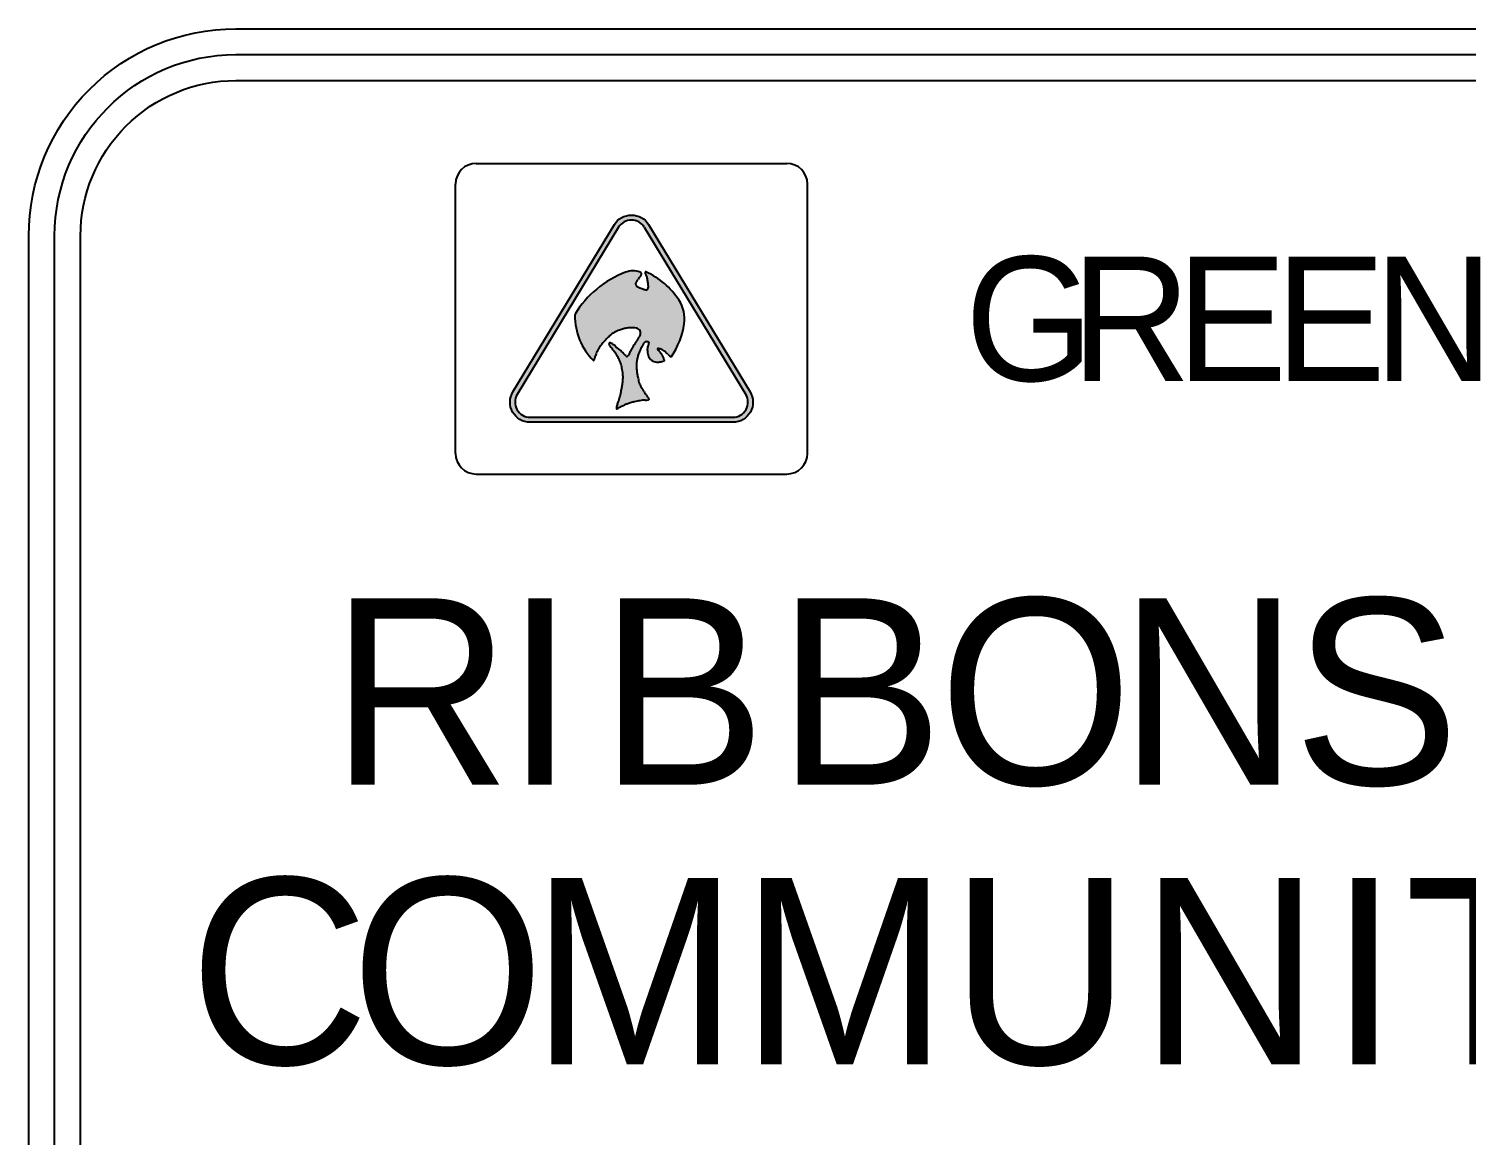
# Model space of a CAD drawing. Extents: x 85 to 285, y 126 to 270.
# Drawn here: x 85.2 to 177.7, y 198.4 to 269.6 of the extents above; entities that cross this region are included whole.
import ezdxf

# ---------------------------------------------------------------- set-up
doc = ezdxf.new("R2010")
doc.units = 0
doc.layers.add('L18', color=4, linetype='CONTINUOUS')
doc.layers.add('L35', color=3, linetype='CONTINUOUS')
doc.styles.add('DSERIES', font='Dseries.shx')

# ---------------------------------------------------------------- blocks, each defined once
blk = doc.blocks.new('BLK1')
at = {"layer": 'L35', "style": 'DSERIES'}
for s, p in [('G', (0, 0)), ('R', (6.837272727272733, 0)), ('E', (13.61772727272728, 0)), ('E', (19.97499999999999, 0)), ('N', (26.33227272727271, 0)), ('I', (33.53886363636363, 0)), ('N', (36.66545454545454, 0)), ('G', (43.44590909090908, 0))]:
    blk.add_text(s, height=8, dxfattribs=at).set_placement(p)
blk = doc.blocks.new('BLK4')
at = {"layer": 'L35', "style": 'DSERIES'}
for s, p in [('O', (39.14369318181818, 0)), ('S', (61.97573863636364, 0)), ('R', (0, 0)), ('I', (11.23602272727274, 0)), ('B', (17.31085227272729, 0)), ('B', (28.73863636363637, 0)), ('N', (50.7397159090909, 0))]:
    blk.add_text(s, height=12, dxfattribs=at).set_placement(p)
blk = doc.blocks.new('BLK8')
at = {"layer": 'L35', "style": 'DSERIES'}
for s, p in [('C', (0, 0)), ('O', (10.40505681818182, 0)), ('M', (22.00107954545456, 0)), ('M', (35.5159090909091, 0)), ('U', (49.03073863636365, 0)), ('N', (61.2255681818182, 0)), ('I', (73.42039772727276, 0)), ('T', (78.28073863636368, 0))]:
    blk.add_text(s, height=12, dxfattribs=at).set_placement(p)

msp = doc.modelspace()

# ---------------------------------------------------------------- hatches: boundary and pattern name
at = {"layer": 'L18'}
h = msp.add_hatch(color=256, dxfattribs=at)
edge = h.paths.add_edge_path()
edge.add_line((116.3421984535301, 246.2348824051674), (122.8748232692008, 256.9999120051675))
edge.add_arc((123.9760439918589, 256.3316498572294), 1.288123200000073, 31.250951016586214, 148.7490489834086, ccw=False)
edge.add_line((125.077264714517, 256.9999120051674), (131.6098894988464, 246.2348824051674))
edge.add_arc((130.5086687761883, 245.5666202572295), 1.288123199999982, -90.00000000000631, 31.250951016583485, ccw=False)
edge.add_line((130.5086687761882, 244.2784970572295), (117.4434191761882, 244.2784970572295))
edge.add_arc((117.4434191761881, 245.5666202572295), 1.288123199999916, 148.7490489834134, 270.00000000000375, ccw=False)
edge = h.paths.add_edge_path(flags=16)
edge.add_line((124.8019595336748, 256.8328464684758), (131.3345843180041, 246.0678168684758))
edge.add_arc((130.5086687761882, 245.5666202572295), 0.9660924000000013, -90, 31.250951016590022, ccw=False)
edge.add_line((130.5086687761882, 244.6005278572295), (117.4434191761882, 244.6005278572295))
edge.add_arc((117.4434191761882, 245.5666202572295), 0.9660924000000013, 148.74904898341, 270, ccw=False)
edge.add_line((116.6175036340169, 246.0678168678899), (123.1501284496876, 256.8328464678899))
edge.add_arc((123.9760439918589, 256.3316498572295), 0.9660924000000013, 31.250951016590022, 148.74904898341, ccw=False)
h = msp.add_hatch(color=256, dxfattribs=at)
edge = h.paths.add_edge_path()
edge.add_arc((120.4494141101127, 251.1611687344473), 0.128540288303085, 148.972921710802, 180.2650529672622)
edge.add_arc((124.4612268944071, 251.1797277012157), 4.140396000000004, 180.2650529672622, 224.8699886624853)
edge.add_arc((121.5415842805945, 248.2733051854011), 0.02073523328340313, 224.8699886624853, 335.6260034365776)
edge.add_arc((121.1594526144236, 248.446438724574), 0.4402585731313115, 335.6260034365776, 339.609902755464)
edge.add_arc((119.1302788520884, 249.200682488046), 2.605074919264628, 339.609902755464, 341.2473957331346)
edge.add_arc((115.9497756557785, 250.2804790672986), 5.963878461346672, 341.2473957331346, 343.1808640380041)
edge.add_arc((124.5058138810505, 247.6941404367684), 2.974518353747666, 160.4429876487981, 163.1808640380275, ccw=False)
edge.add_arc((122.8836739695555, 248.2703874731945), 1.253065903212083, 153.4500526194614, 160.4429876487981, ccw=False)
edge.add_arc((124.0497755759196, 247.6877208658649), 2.556635361147497, 148.5559338431096, 153.4500526194614, ccw=False)
edge.add_arc((123.1742877392777, 248.2230455749153), 1.530452387098582, 143.586776105321, 148.5559338431096, ccw=False)
edge.add_arc((128.9197160472266, 243.9851033236443), 8.669787157711928, 141.4995169619017, 143.586776105321, ccw=False)
edge.add_arc((125.0400642763337, 247.0711710893778), 3.712417682063355, 136.3777398096241, 141.4995169619017, ccw=False)
edge.add_arc((125.0188220514704, 247.0914155295947), 3.683073696702864, 131.2355862330371, 136.3777398096241, ccw=False)
edge.add_arc((123.6908847359665, 248.6064064814479), 1.668473215688087, 119.84531633655831, 131.2355862330371, ccw=False)
edge.add_arc((123.9601185763938, 248.1371586796086), 2.209472624525372, 109.95127599714871, 119.84531633655831, ccw=False)
edge.add_arc((124.2596603034216, 247.3119918673427), 3.087325410757709, 104.89744647867599, 109.95127599714871, ccw=False)
edge.add_arc((123.987503610512, 248.3350153949573), 2.028719533413075, 98.66190265531452, 104.89744647867599, ccw=False)
edge.add_arc((123.9361729379488, 248.6719611031862), 1.687886365661337, 92.76688212639363, 98.66190265531452, ccw=False)
edge.add_arc((124.0212263922829, 246.9120685651253), 3.449832969737845, 88.6443884292728, 92.76688212639363, ccw=False)
edge.add_arc((124.0817216089577, 249.4684599976999), 0.8927258488332107, 76.20928449790313, 88.6443884292728, ccw=False)
edge.add_arc((124.1654769605673, 249.8096893989408), 0.5413678217518949, 60.22034529741512, 76.20928449790313, ccw=False)
edge.add_arc((124.3090625958174, 250.0606106152401), 0.2522687186068051, 25.224822744245728, 60.22034529741512, ccw=False)
edge.add_arc((124.2869619424041, 250.0501991397429), 0.2766989806463902, -8.142643210955612, 25.224822744245728, ccw=False)
edge.add_arc((123.6563847011249, 250.1404224441978), 0.91369811870395, 342.2035336788932, 351.8573567890444, ccw=False)
edge.add_arc((124.1832200954597, 249.9713099447897), 0.3603857564889834, 326.8038761333792, 342.2035336788932, ccw=False)
edge.add_arc((119.872668131911, 252.7916396400544), 5.511610641935619, 324.72459031679915, 326.8038761333792, ccw=False)
edge.add_arc((128.4051173316791, 246.7558249792541), 4.939884369121637, 144.7245903167992, 146.9209214770059)
edge.add_arc((141.7814269168751, 238.0428768127477), 20.90362841214718, 146.9209214770059, 147.4537865853365)
edge.add_arc((156.0601032722745, 228.9301573663115), 37.84240800725666, 147.453786585343, 147.8498256623135)
edge.add_arc((124.9826202996645, 248.4629704399472), 1.136267724158836, 147.8498256623135, 159.9106878829107)
edge.add_arc((122.7630001475811, 249.2747666079482), 1.227146466776788, 328.30660390025514, 339.9106878829107, ccw=False)
edge.add_arc((123.4073172970529, 248.8769308100293), 0.4699028393956942, 309.1260130119258, 328.30660390025514, ccw=False)
edge.add_arc((123.6846197106346, 248.5360266158471), 0.03045739546750709, 227.3790661916997, 309.1260130119258, ccw=False)
edge.add_arc((124.0657699722708, 248.9502205811354), 0.5933358573281405, 221.8812245831354, 227.3790661916997, ccw=False)
edge.add_arc((122.669758810731, 247.6984769063914), 1.281686646644932, 41.88122458313543, 45.62114246761228)
edge.add_arc((86.44606378406137, 210.6807418065885), 53.07424203160684, 45.62114246761228, 45.93192471919235)
edge.add_arc((119.3453690206651, 244.6680643418988), 5.771997072509722, 45.93192471919235, 46.87433371101956)
edge.add_arc((122.2197461247031, 247.7369340125056), 1.567237294426282, 46.87433371101956, 50.23817325686614)
edge.add_arc((101.8365505823734, 223.2390927125103), 33.4360133750448, 50.23817325686614, 50.96634857359177)
edge.add_arc((121.268129505175, 247.2062983814491), 2.581302113873081, 50.96634857359177, 55.06462101274779)
edge.add_arc((122.2166326559575, 248.5641581893319), 0.92496836582951, 55.06462101274779, 61.91355239902728)
edge.add_arc((122.5882980965396, 249.2606221428686), 0.1355399407654942, 61.91355239902728, 102.830343261752)
edge.add_arc((122.5695746255356, 249.342832260863), 0.05122462859108481, 102.830343261752, 172.1298727892936)
edge.add_arc((122.6451608957659, 249.3323839641005), 0.1275296163216521, 172.1298727892936, 197.5828487466867)
edge.add_arc((122.7330680502174, 249.3602407962156), 0.2197449669920078, 197.5828487466867, 216.905541491088)
edge.add_arc((124.2436527203108, 250.4946483256945), 2.108857586308166, 216.905541491088, 220.8860889124357)
edge.add_arc((120.80742726158, 247.5195564635319), 2.436339548199366, 37.18281551021431, 40.886088912435696, ccw=False)
edge.add_arc((109.7443377765621, 239.127443118317), 16.3222862336958, 36.361489813725086, 37.18281551021431, ccw=False)
edge.add_arc((116.2924512670168, 243.9483386335166), 8.190938015082345, 35.20206450234957, 36.361489813725086, ccw=False)
edge.add_arc((121.5543214812243, 247.660463706462), 1.751438755950951, 29.030561716954026, 35.20206450234957, ccw=False)
edge.add_arc((119.8590544536238, 246.7195793973535), 3.690302747569843, 24.779993039944827, 29.030561716954026, ccw=False)
edge.add_arc((121.80557360598, 247.6181728307104), 1.546379481927736, 16.961181642046313, 24.779993039944827, ccw=False)
edge.add_arc((119.8633732195693, 247.0258211366532), 3.576902289094838, 11.822475660603686, 16.961181642046313, ccw=False)
edge.add_arc((120.0622074332823, 247.0674411764074), 3.373758812084226, 5.202853404059624, 11.822475660603686, ccw=False)
edge.add_arc((121.4298633522682, 247.1919762908809), 2.000444679238338, -3.3970412706389084, 5.202853404059624, ccw=False)
edge.add_arc((118.536867593331, 247.3637019888768), 4.898532700085938, 353.2217408040217, 356.60295872936115, ccw=False)
edge.add_arc((119.0500284566949, 247.3027087385112), 4.381759782569481, 349.6466315254603, 353.2217408040217, ccw=False)
edge.add_arc((116.0373217272586, 247.8531097148687), 7.444331099676443, 347.5758976712634, 349.6466315254603, ccw=False)
edge.add_arc((106.1085672939625, 250.0404669418555), 17.61117408238977, 346.2296364897941, 347.5758976712634, ccw=False)
edge.add_arc((121.1454112137978, 246.3553099021231), 2.129344168681957, 335.4814270191478, 346.2296364897941, ccw=False)
edge.add_arc((123.9735230324999, 245.0653577707913), 0.9790626515733728, 155.4814270191478, 171.3598544617323)
edge.add_arc((123.344145004818, 245.1609933700199), 0.3424600521688065, 171.3598544617323, 180.7446735406566)
edge.add_arc((123.0146315033135, 245.1567104401849), 0.01291871764201193, 180.7446735406322, 230.5647518879733)
edge.add_arc((123.0196438650707, 245.1628049411883), 0.02080964362484983, 230.5647518879733, 271.9900378073976)
edge.add_arc((123.0177264518055, 245.2179875648006), 0.0760255690664147, 271.9900378074099, 293.3169121633555)
edge.add_arc((122.8582592254891, 245.5879656741646), 0.4789071865145032, 293.3169121633555, 301.535347560112)
edge.add_arc((123.7324447275886, 244.1633980701044), 1.192497357759207, 116.32983963535241, 121.53534756011209, ccw=False)
edge.add_arc((128.6064674652355, 234.3144792375563), 12.18145999384182, 115.1128736985977, 116.32983963535241, ccw=False)
edge.add_arc((125.5858589272858, 240.7590181062013), 5.064146092585874, 113.22537589170011, 115.1128736985977, ccw=False)
edge.add_arc((124.6845907419938, 242.8592648833382), 2.778687524443899, 108.7215250202934, 113.22537589170011, ccw=False)
edge.add_arc((125.1372628594482, 241.5235552950456), 4.189018035415539, 105.0536875603949, 108.7215250202934, ccw=False)
edge.add_arc((124.5914521307298, 243.5529404175592), 2.087515399903649, 101.95839397788899, 105.0536875603949, ccw=False)
edge.add_arc((128.7115569670049, 224.0999214597707), 21.97206242602349, 101.00442669060311, 101.95839397788899, ccw=False)
edge.add_arc((124.8267738779094, 244.0771574119361), 1.620612946003452, 88.84570701552678, 101.00442669060311, ccw=False)
edge.add_arc((124.8709887630566, 246.271560047792), 0.5742350861664484, 268.8457070155268, 289.3424896580335)
edge.add_arc((124.9962706415346, 245.9146598515914), 0.1959847733800824, 289.3424896580335, 305.6801053334011)
edge.add_arc((125.1031297693442, 245.7658406227787), 0.01277441324550579, 305.6801053334011, 373.3152295121021)
edge.add_arc((125.0563885012626, 245.7547783360585), 0.06080690567882181, 13.31522951210214, 26.13557976783692)
edge.add_arc((124.8090315511238, 245.6334088891675), 0.3363354947954235, 26.13557976783692, 31.57743349815065)
edge.add_arc((124.0102015228581, 245.1423989775772), 1.274002891764502, 31.57743349815065, 40.82031311208445)
edge.add_arc((125.8422616182828, 246.7249246413296), 1.146912569312634, 211.0776052625283, 220.8203131120844, ccw=False)
edge.add_arc((137.1217547420507, 253.5231382794417), 14.3166761890038, 210.516283839641, 211.0776052625283, ccw=False)
edge.add_arc((105.757815917326, 235.0363576991425), 22.0901599111739, 30.51628383964099, 30.96817378418288)
edge.add_arc((117.9307278470197, 242.3413812459048), 7.893570395842016, 30.96817378418288, 32.36579927034573)
edge.add_arc((127.9973712365332, 248.7214416113871), 4.024587154670261, 210.408409841081, 212.3657992703457, ccw=False)
edge.add_arc((124.9267300119139, 246.9193012069695), 0.4641731945293543, 196.7901797362628, 210.408409841081, ccw=False)
edge.add_arc((128.541519892998, 248.0099946157204), 4.239927158478949, 192.2937253571512, 196.7901797362628, ccw=False)
edge.add_arc((130.4561043056163, 248.4272218920784), 6.19944548530786, 189.8549954095104, 192.2937253571512, ccw=False)
edge.add_arc((128.4563509359742, 248.07982744493), 4.169741949984394, 186.8812655964529, 189.8549954095104, ccw=False)
edge.add_arc((127.5172717743464, 247.9664979212668), 3.223849116341297, 182.5462900344895, 186.8812655964529, ccw=False)
edge.add_arc((126.417111615722, 247.9175733311597), 2.122601646359404, 177.203187026912, 182.5462900344895, ccw=False)
edge.add_arc((126.2001859511168, 247.9281706710192), 1.905417283256182, 171.5126142114053, 177.203187026912, ccw=False)
edge.add_arc((127.2330255574899, 247.7740442183232), 2.949693403788298, 166.9396336007568, 171.5126142114053, ccw=False)
edge.add_arc((128.25715566705, 247.5364683481192), 4.001018650993351, 163.4089265987265, 166.9396336007568, ccw=False)
edge.add_arc((125.1581226380344, 248.459804509355), 0.7673589005596863, 155.3414483890283, 163.4089265987265, ccw=False)
edge.add_arc((126.8693475171847, 247.6742283092059), 2.650287617549199, 153.2102315030255, 155.3414483890283, ccw=False)
edge.add_arc((139.541583811033, 241.275861227956), 16.8462262618779, 152.3649492737525, 153.2102315030255, ccw=False)
edge.add_arc((133.5783416254237, 244.3980154349571), 10.11509676850724, 151.0262812753402, 152.3649492737525, ccw=False)
edge.add_arc((126.2152348709675, 248.4750381184031), 1.698597790972004, 147.7591876109706, 151.0262812753402, ccw=False)
edge.add_arc((124.9626819010251, 249.2650594036503), 0.2177120514042236, 134.0392586984217, 147.7591876109706, ccw=False)
edge.add_arc((124.934241594716, 249.2944698479979), 0.1767996417993182, 118.80595170030469, 134.0392586984129, ccw=False)
edge.add_arc((124.8969593408111, 249.3622693325447), 0.0994256373725556, 101.45236001543788, 118.80595170030469, ccw=False)
edge.add_arc((124.9494884980616, 249.1029769154839), 0.3639854036006422, 92.40782317292968, 101.45236001543788, ccw=False)
edge.add_arc((124.9475314067544, 249.1495198072143), 0.317401382981789, 79.46123009826249, 92.40782317292968, ccw=False)
edge.add_arc((124.9632739023956, 249.2341391200536), 0.2313301666873628, 64.28409118117708, 79.46123009826249, ccw=False)
edge.add_arc((124.9911785742942, 249.2920795694837), 0.1670202421505079, 49.035446296304315, 64.28409118117708, ccw=False)
edge.add_arc((125.0898097741963, 249.4056836543114), 0.0165742329523041, -0.7823105495667164, 49.035446296304315, ccw=False)
edge.add_arc((125.0475102021749, 249.4062612441141), 0.05887774821018367, 347.95379433951217, 359.2176894504332, ccw=False)
edge.add_arc((123.2799264075466, 249.7834628879274), 1.866260815279301, 345.95623160156265, 347.9537943394883, ccw=False)
edge.add_arc((123.8773524671929, 249.6340230035103), 1.250427903038392, 338.24003941926753, 345.95623160156265, ccw=False)
edge.add_arc((125.8352138681316, 248.8525209409195), 0.8576439029301507, 158.2400394192676, 167.5603322478966)
edge.add_arc((125.3221177128481, 248.9657049092881), 0.332212389541021, 167.5603322478966, 184.8524430335357)
edge.add_arc((126.9812783616835, 249.1065579837872), 1.997341107460384, 184.8524430335357, 191.8824012946293)
edge.add_arc((126.1000395317778, 248.9211345144018), 1.096805856438808, 191.8824012946293, 201.5266927455541)
edge.add_arc((125.7187354626868, 248.7707296053107), 0.6869102236442662, 201.5266927455541, 213.7219933094404)
edge.add_arc((125.5217661695875, 248.6392581518185), 0.4500945875316922, 213.7219933094404, 234.4947702580277)
edge.add_arc((125.5925298552272, 248.7384460286397), 0.5719376592001764, 234.4947702580277, 252.9007938070735)
edge.add_arc((125.7418508697918, 249.2238455008799), 1.079785483889454, 252.9007938070735, 262.2463965203846)
edge.add_arc((125.6557378043364, 248.5913963488383), 0.4415007590524594, 262.2463965203846, 276.8853724373726)
edge.add_arc((125.490275291455, 249.9616378899783), 1.821696297458156, 276.8853724373726, 281.6275759203457)
edge.add_arc((125.4609606082136, 250.1040997568819), 1.967142968699506, 281.6275759203457, 286.1910022012999)
edge.add_arc((125.6905015485052, 249.3135512881425), 1.143944374983392, 286.1910022012999, 289.8089267219447)
edge.add_arc((126.0673896497529, 248.2672158392575), 0.03180116817260045, 289.8089267219447, 311.6361061963771)
edge.add_arc((126.0739958179188, 248.2597845705655), 0.02185806944989706, 311.6361061963771, 363.9995916204338)
edge.add_arc((125.8503788963595, 248.2441493537817), 0.2460209290219443, 3.999591620432969, 19.11387523598974)
edge.add_arc((124.430752666969, 247.7521746512075), 1.748478162738232, 19.11387523598974, 22.21489723858385)
edge.add_arc((124.9219825653361, 247.9527908687523), 1.217861842039595, 22.21489723858385, 25.9307547050532)
edge.add_arc((122.7082467158826, 246.8763896713896), 3.679419468592291, 25.9307547050532, 27.59222535886642)
edge.add_arc((125.3792344933756, 248.2722868791734), 0.6656668705485114, 27.59222535886642, 31.49903971834248)
edge.add_arc((125.5858268092884, 248.3988820504785), 0.4233721690134525, 31.49903971834248, 36.77606482234611)
edge.add_arc((117.9626602349549, 242.7009900767633), 9.940653375543052, 36.77606482234611, 37.86473385835103)
edge.add_arc((125.1549106227663, 248.2928979091415), 0.8303351128925379, 37.86473385835103, 48.42614812070949)
edge.add_arc((125.8750055591909, 249.1047062741669), 0.2548236492199706, 209.2997921552612, 228.4261481207095, ccw=False)
edge.add_arc((125.7024531697587, 249.0078752123527), 0.05695859007398719, 189.7552038258445, 209.2997921552612, ccw=False)
edge.add_arc((125.6719873556447, 249.0026373792763), 0.02604579781967694, 160.6815888520779, 189.7552038258445, ccw=False)
edge.add_arc((125.6574324002827, 249.0077397033375), 0.01062242476398482, 91.99003780740992, 160.6815888520819, ccw=False)
edge.add_arc((125.6719319406118, 248.5904469417549), 0.4281670158424853, 81.79348635378892, 91.99003780742208, ccw=False)
edge.add_arc((125.6089064901499, 248.1534325478937), 0.8697027310998536, 69.99424135014328, 81.79348635378892, ccw=False)
edge.add_arc((125.7340390206586, 248.4971238656158), 0.5039406881416206, 54.47355611354112, 69.99424135014328, ccw=False)
edge.add_arc((124.3529320430422, 246.5627723332357), 2.880739445807391, 51.71448950459393, 54.47355611354112, ccw=False)
edge.add_arc((125.083346342269, 247.488118272761), 1.701854313018484, 48.12459188352881, 51.71448950459393, ccw=False)
edge.add_arc((124.191958065858, 246.4937915639854), 3.037241396641572, 45.437222181864286, 48.12459188352881, ccw=False)
edge.add_arc((128.4214329445246, 250.7883140447242), 2.990310435308322, 225.4372221818643, 228.1456019346795)
edge.add_arc((127.1230651596045, 249.3389404589577), 1.044432048554353, 228.1456019346795, 232.5893771439374)
edge.add_arc((126.5388302759409, 248.5750865050256), 0.08276513000771345, 232.5893771439471, 248.4216109506431)
edge.add_arc((126.5191268202646, 248.5252663635683), 0.02919020433901671, 248.4216109506431, 282.8755648620681)
edge.add_arc((126.5151892849468, 248.5424923009373), 0.04686043644327285, 282.8755648620681, 325.9244947272068)
edge.add_arc((122.3624051892706, 251.3515500596439), 5.060484000000006, 325.9244947271999, 351.6295189327834)
edge.add_arc((125.1842940506385, 250.9363351999538), 2.208211200000002, 351.6295189327834, 393.6044502534959)
edge.add_arc((122.8086980570386, 249.3577270152506), 5.060484000000006, 33.60445025349596, 65.50783441362466)
edge.add_arc((124.892375189088, 253.9315964461392), 0.0343530863207742, 65.50783441362466, 141.5139125841779)
edge.add_arc((124.9124067325508, 253.915670577121), 0.05994402294857214, 141.5139125841779, 166.0446419064849)
edge.add_arc((124.8818768191002, 253.9232572783158), 0.0284855797207027, 166.0446419064849, 201.9430973684989)
edge.add_arc((125.1546325886701, 254.0331427861829), 0.3225443062922466, 201.9430973684989, 207.0641758569975)
edge.add_arc((124.193822794204, 253.5422293905481), 0.7564141837136477, 23.720737346642693, 27.064175856970223, ccw=False)
edge.add_arc((119.1455450736542, 251.3240108283394), 6.270541633594264, 22.301056240582625, 23.720737346642693, ccw=False)
edge.add_arc((123.4397514205118, 253.0852856823149), 1.629173595974396, 19.515632280674424, 22.301056240582625, ccw=False)
edge.add_arc((124.6668818075053, 253.5202121679047), 0.3272480856051404, 10.153982909867977, 19.515632280674424, ccw=False)
edge.add_arc((115.5738885394813, 251.891662822052), 9.564926340675841, 8.424232652474984, 10.153982909867977, ccw=False)
edge.add_arc((122.080952836702, 252.8553547605048), 2.986888037321014, 3.852658756725873, 8.424232652474984, ccw=False)
edge.add_arc((124.3805600808919, 253.0102174562523), 0.6820722242755088, -5.722595958992883, 3.852658756725873, ccw=False)
edge.add_arc((124.8743434382154, 252.9607346418484), 0.1858156848818076, 331.1358333015261, 354.27740404100706, ccw=False)
edge.add_arc((124.9416902792986, 252.9236121238858), 0.1089152405152788, 300.75974609330615, 331.1358333015261, ccw=False)
edge.add_arc((124.908542842228, 252.9793063941466), 0.1737273097943471, 285.7716350430709, 300.75974609330615, ccw=False)
edge.add_arc((124.929903695081, 252.9036758490667), 0.09513809053562532, 265.46962168178123, 285.7716350430709, ccw=False)
edge.add_arc((124.969384215246, 253.4019457185386), 0.5949696364548868, 258.7495178922281, 265.46962168178123, ccw=False)
edge.add_arc((124.9261325245222, 253.1845143473545), 0.3732781618208189, 250.26249747719038, 258.7495178922281, ccw=False)
edge.add_arc((138.3137411601318, 290.4976814944429), 40.01543384900309, 250.1236671476371, 250.26249747719038, ccw=False)
edge.add_arc((151.854092856734, 327.9508207206247), 79.84103820051845, 250.0253826598312, 250.1236671476371, ccw=False)
edge.add_arc((135.426483932825, 282.7540467044952), 31.75138529657278, 249.89580746584198, 250.0253826598312, ccw=False)
edge.add_arc((139.4036906264535, 293.6198110907752), 43.32216784495707, 249.784877701141, 249.89580746583061, ccw=False)
edge.add_arc((124.553772391441, 253.2917640025538), 0.3469255124656838, 232.6124384345122, 249.784877701141, ccw=False)
edge.add_arc((124.5191476437624, 253.2464563309726), 0.2899021991989341, 213.8128855849608, 232.6124384345122, ccw=False)
edge.add_arc((124.4844912886862, 253.2232446346936), 0.2481907404456924, 203.7914472937741, 213.8128855849608, ccw=False)
edge.add_arc((124.4663385843408, 253.2152415747244), 0.2283521506793099, 193.3425960943404, 203.7914472937741, ccw=False)
edge.add_arc((124.5041945779508, 253.2242200740568), 0.267258316032127, 181.9900378074103, 193.3425960943404, ccw=False)
edge.add_arc((124.2788202506373, 253.216389063196), 0.04174797892290601, 153.0051345391922, 181.9900378074103, ccw=False)
edge.add_arc((124.4861346981627, 253.1107804767242), 0.2744118001099345, 139.9383461882134, 153.0051345391922, ccw=False)
edge.add_arc((123.577931204591, 253.8745205758192), 0.9122357990961713, 319.9383461882134, 327.0941333062071)
edge.add_arc((103.8081178831116, 266.6670580722919), 24.45994342350839, 327.0941333062071, 327.3314022388788)
edge.add_arc((159.1890773028552, 231.1559615993535), 41.32826706257804, 147.1488677742244, 147.3314022388788, ccw=False)
edge.add_arc((126.7018081746148, 252.1336352124744), 2.656760166293918, 143.1648017440515, 147.1488677742244, ccw=False)
edge.add_arc((124.0559811588359, 254.1155029199807), 0.6490226770703019, 323.164801744071, 331.230536445771)
edge.add_arc((124.5848206338311, 253.8251378858603), 0.04571260475841137, 331.230536445771, 366.4746438169629)
edge.add_arc((124.49686102732, 253.8151555843428), 0.1342368315055392, 6.474643816962956, 26.82562209470422)
edge.add_arc((124.5018069676694, 253.8176567353532), 0.1286944419200945, 26.82562209470422, 40.8434121477604)
edge.add_arc((124.4778440322668, 253.7969407794411), 0.1603705070555181, 40.84341214776838, 70.86229251926677)
edge.add_arc((124.0779577689315, 252.6445914070432), 1.380132000000002, 70.86229251926677, 110.5992160108763)
edge.add_arc((125.8583819849448, 247.9076527410597), 6.440616000000007, 110.5992160108763, 148.972921710802)

# ---------------------------------------------------------------- linework, layer by layer
for p, q in [((123.1501284496876, 256.8328464678899), (116.6175036340169, 246.0678168678899)), ((117.4434191761882, 244.6005278572295), (130.5086687761882, 244.6005278572295))]:
    msp.add_line(p, q, dxfattribs=at)
msp.add_lwpolyline([(116.3421984535301, 246.2348824051674), (122.8748232692008, 256.9999120051675, -0.5628853864698445), (125.077264714517, 256.9999120051674), (131.6098894988464, 246.2348824051674, -0.5846510871558551), (130.5086687761882, 244.2784970572295), (117.4434191761882, 244.2784970572295, -0.5846510871558551)], format="xyb", close=True, dxfattribs=at)
msp.add_lwpolyline([(124.8019595336748, 256.8328464684758), (131.3345843180041, 246.0678168684758)], dxfattribs=at)
for centre, radius, start, end in [((123.9760439918589, 256.3316498572295), 0.9660924000000013, 31.25095101658997, 148.74904898341), ((125.8583819849448, 247.9076527410597), 6.440616000000007, 110.5992160108763, 148.972921710802), ((124.0779577689315, 252.6445914070432), 1.380132000000002, 70.86229251926677, 110.5992160108763), ((126.7018081746148, 252.1336352124744), 2.656760166293918, 143.1648017440515, 147.1488677742244), ((124.4778440322668, 253.7969407794411), 0.1603705070555181, 40.84341214776838, 70.86229251926677), ((124.0559811588359, 254.1155029199807), 0.6490226770703019, 323.164801744071, 331.230536445771), ((124.5018069676694, 253.8176567353532), 0.1286944419200945, 26.82562209470422, 40.8434121477604), ((124.49686102732, 253.8151555843428), 0.1342368315055392, 6.474643816962956, 26.82562209470422), ((124.5848206338311, 253.8251378858603), 0.04571260475841137, 331.230536445771, 6.474643816962956), ((124.8818768191002, 253.9232572783158), 0.0284855797207027, 166.0446419064849, 201.9430973684989), ((124.9124067325508, 253.915670577121), 0.05994402294857214, 141.5139125841779, 166.0446419064849), ((125.1546325886701, 254.0331427861829), 0.3225443062922466, 201.9430973684989, 207.0641758569975), ((124.892375189088, 253.9315964461392), 0.0343530863207742, 65.50783441362466, 141.5139125841779), ((124.193822794204, 253.5422293905481), 0.7564141837136477, 23.72073734664279, 27.06417585697017), ((119.1455450736542, 251.3240108283394), 6.270541633594264, 22.30105624058266, 23.72073734664279), ((122.8086980570386, 249.3577270152506), 5.060484000000006, 33.60445025349596, 65.50783441362466), ((123.4397514205118, 253.0852856823149), 1.629173595974396, 19.51563228067439, 22.30105624058266), ((124.2788202506373, 253.216389063196), 0.04174797892290601, 153.0051345391922, 181.9900378074103), ((124.5041945779508, 253.2242200740568), 0.267258316032127, 181.9900378074103, 193.3425960943404), ((124.4861346981627, 253.1107804767242), 0.2744118001099345, 139.9383461882134, 153.0051345391922), ((124.4663385843408, 253.2152415747244), 0.2283521506793099, 193.3425960943404, 203.7914472937741), ((124.4844912886862, 253.2232446346936), 0.2481907404456924, 203.7914472937741, 213.8128855849608), ((123.577931204591, 253.8745205758192), 0.9122357990961713, 319.9383461882134, 327.0941333062071), ((124.5191476437624, 253.2464563309726), 0.2899021991989341, 213.8128855849608, 232.6124384345122), ((124.553772391441, 253.2917640025538), 0.3469255124656838, 232.6124384345122, 249.784877701141), ((103.8081178831116, 266.6670580722919), 24.45994342350839, 327.0941333062071, 327.3314022388788), ((159.1890773028552, 231.1559615993535), 41.32826706257804, 147.1488677742244, 147.3314022388788), ((139.4036906264535, 293.6198110907752), 43.32216784495707, 249.784877701141, 249.8958074658306), ((135.426483932825, 282.7540467044952), 31.75138529657278, 249.895807465842, 250.0253826598312), ((151.854092856734, 327.9508207206247), 79.84103820051845, 250.0253826598312, 250.1236671476371), ((138.3137411601318, 290.4976814944429), 40.01543384900309, 250.1236671476371, 250.2624974771904), ((124.9261325245222, 253.1845143473545), 0.3732781618208189, 250.2624974771904, 258.7495178922281), ((124.969384215246, 253.4019457185386), 0.5949696364548868, 258.7495178922281, 265.4696216817812), ((124.929903695081, 252.9036758490667), 0.09513809053562532, 265.4696216817812, 285.7716350430709), ((124.908542842228, 252.9793063941466), 0.1737273097943471, 285.7716350430709, 300.7597460933061), ((124.6668818075053, 253.5202121679047), 0.3272480856051404, 10.15398290986797, 19.51563228067439), ((115.5738885394813, 251.891662822052), 9.564926340675841, 8.424232652474974, 10.15398290986797), ((124.9416902792986, 252.9236121238858), 0.1089152405152788, 300.7597460933061, 331.135833301526), ((122.080952836702, 252.8553547605048), 2.986888037321014, 3.852658756725856, 8.424232652474974), ((124.8743434382154, 252.9607346418484), 0.1858156848818076, 331.135833301526, 354.2774040410071), ((124.3805600808919, 253.0102174562523), 0.6820722242755088, 354.2774040410071, 3.852658756725856), ((125.1842940506385, 250.9363351999538), 2.208211200000002, 351.6295189327834, 33.60445025349596), ((120.4494141101127, 251.1611687344473), 0.128540288303085, 148.972921710802, 180.2650529672622), ((124.4612268944071, 251.1797277012157), 4.140396000000004, 180.2650529672622, 224.8699886624853), ((123.6908847359665, 248.6064064814479), 1.668473215688087, 119.8453163365583, 131.2355862330371), ((123.9601185763938, 248.1371586796086), 2.209472624525372, 109.9512759971487, 119.8453163365583), ((124.2596603034216, 247.3119918673427), 3.087325410757709, 104.897446478676, 109.9512759971487), ((123.987503610512, 248.3350153949573), 2.028719533413075, 98.66190265531453, 104.897446478676), ((123.9361729379488, 248.6719611031862), 1.687886365661337, 92.7668821263935, 98.66190265531453), ((124.0212263922829, 246.9120685651253), 3.449832969737845, 88.64438842927285, 92.7668821263935), ((124.0817216089577, 249.4684599976999), 0.8927258488332107, 76.20928449790308, 88.64438842927285), ((124.1654769605673, 249.8096893989408), 0.5413678217518949, 60.22034529741514, 76.20928449790308), ((124.3090625958174, 250.0606106152401), 0.2522687186068051, 25.22482274424569, 60.22034529741514), ((123.6563847011249, 250.1404224441978), 0.91369811870395, 342.2035336788932, 351.8573567890444), ((124.2869619424041, 250.0501991397429), 0.2766989806463902, 351.8573567890444, 25.22482274424569), ((122.3624051892706, 251.3515500596439), 5.060484000000006, 325.9244947271999, 351.6295189327834), ((124.0497755759196, 247.6877208658649), 2.556635361147497, 148.5559338431096, 153.4500526194615), ((123.1742877392777, 248.2230455749153), 1.530452387098582, 143.586776105321, 148.5559338431096), ((128.9197160472266, 243.9851033236443), 8.669787157711928, 141.4995169619017, 143.586776105321), ((125.0400642763337, 247.0711710893778), 3.712417682063355, 136.3777398096241, 141.4995169619017), ((125.0188220514704, 247.0914155295947), 3.683073696702864, 131.2355862330371, 136.3777398096241), ((122.6451608957659, 249.3323839641005), 0.1275296163216521, 172.1298727892936, 197.5828487466867), ((122.5695746255356, 249.342832260863), 0.05122462859108481, 102.830343261752, 172.1298727892936), ((122.7330680502174, 249.3602407962156), 0.2197449669920078, 197.5828487466867, 216.905541491088), ((124.2436527203108, 250.4946483256945), 2.108857586308166, 216.905541491088, 220.8860889124357), ((122.5882980965396, 249.2606221428686), 0.1355399407654942, 61.91355239902728, 102.830343261752), ((120.80742726158, 247.5195564635319), 2.436339548199366, 37.18281551021431, 40.8860889124357), ((122.2166326559575, 248.5641581893319), 0.92496836582951, 55.06462101274779, 61.91355239902728), ((121.268129505175, 247.2062983814491), 2.581302113873081, 50.96634857359177, 55.06462101274779), ((101.8365505823734, 223.2390927125103), 33.4360133750448, 50.23817325686614, 50.96634857359177), ((124.9826202996645, 248.4629704399472), 1.136267724158836, 147.8498256623135, 159.9106878829107), ((156.0601032722745, 228.9301573663115), 37.84240800725666, 147.453786585343, 147.8498256623135), ((141.7814269168751, 238.0428768127477), 20.90362841214718, 146.9209214770059, 147.4537865853365), ((128.4051173316791, 246.7558249792541), 4.939884369121637, 144.7245903167992, 146.9209214770059), ((119.872668131911, 252.7916396400544), 5.511610641935619, 324.7245903167992, 326.8038761333792), ((124.1832200954597, 249.9713099447897), 0.3603857564889834, 326.8038761333792, 342.2035336788932), ((139.541583811033, 241.275861227956), 16.8462262618779, 152.3649492737525, 153.2102315030254), ((133.5783416254237, 244.3980154349571), 10.11509676850724, 151.0262812753402, 152.3649492737525), ((126.2152348709675, 248.4750381184031), 1.698597790972004, 147.7591876109707, 151.0262812753402), ((124.9626819010251, 249.2650594036503), 0.2177120514042236, 134.0392586984217, 147.7591876109707), ((124.934241594716, 249.2944698479979), 0.1767996417993182, 118.8059517003047, 134.0392586984129), ((124.8969593408111, 249.3622693325447), 0.0994256373725556, 101.4523600154379, 118.8059517003047), ((124.9494884980616, 249.1029769154839), 0.3639854036006422, 92.40782317292974, 101.4523600154379), ((124.9475314067544, 249.1495198072143), 0.317401382981789, 79.46123009826252, 92.40782317292974), ((125.3221177128481, 248.9657049092881), 0.332212389541021, 167.5603322478966, 184.8524430335357), ((125.8352138681316, 248.8525209409195), 0.8576439029301507, 158.2400394192676, 167.5603322478966), ((124.9632739023956, 249.2341391200536), 0.2313301666873628, 64.28409118117705, 79.46123009826252), ((123.8773524671929, 249.6340230035103), 1.250427903038392, 338.2400394192675, 345.9562316015626), ((124.9911785742942, 249.2920795694837), 0.1670202421505079, 49.03544629630427, 64.28409118117705), ((123.2799264075466, 249.7834628879274), 1.866260815279301, 345.9562316015626, 347.9537943394883), ((125.0898097741963, 249.4056836543114), 0.0165742329523041, 359.2176894504333, 49.03544629630427), ((125.0475102021749, 249.4062612441141), 0.05887774821018367, 347.9537943395122, 359.2176894504333), ((125.6719873556447, 249.0026373792763), 0.02604579781967694, 160.6815888520779, 189.7552038258445), ((125.6574324002827, 249.0077397033375), 0.01062242476398482, 91.99003780740985, 160.6815888520819), ((125.6719319406118, 248.5904469417549), 0.4281670158424853, 81.79348635378888, 91.99003780742208), ((125.6089064901499, 248.1534325478937), 0.8697027310998536, 69.99424135014324, 81.79348635378888), ((121.5415842805945, 248.2733051854011), 0.02073523328340313, 224.8699886624853, 335.6260034365776), ((121.1594526144236, 248.446438724574), 0.4402585731313115, 335.6260034365776, 339.609902755464), ((119.1302788520884, 249.200682488046), 2.605074919264628, 339.609902755464, 341.2473957331346), ((115.9497756557785, 250.2804790672986), 5.963878461346672, 341.2473957331346, 343.1808640380041), ((124.5058138810505, 247.6941404367684), 2.974518353747666, 160.4429876487981, 163.1808640380274), ((122.8836739695555, 248.2703874731945), 1.253065903212083, 153.4500526194615, 160.4429876487981), ((109.7443377765621, 239.127443118317), 16.3222862336958, 36.36148981372509, 37.18281551021431), ((116.2924512670168, 243.9483386335166), 8.190938015082345, 35.20206450234961, 36.36148981372509), ((121.5543214812243, 247.660463706462), 1.751438755950951, 29.03056171695403, 35.20206450234961), ((119.8590544536238, 246.7195793973535), 3.690302747569843, 24.77999303994482, 29.03056171695403), ((121.80557360598, 247.6181728307104), 1.546379481927736, 16.96118164204621, 24.77999303994482), ((122.2197461247031, 247.7369340125056), 1.567237294426282, 46.87433371101956, 50.23817325686614), ((119.3453690206651, 244.6680643418988), 5.771997072509722, 45.93192471919235, 46.87433371101956), ((86.44606378406137, 210.6807418065885), 53.07424203160684, 45.62114246761228, 45.93192471919235), ((122.669758810731, 247.6984769063914), 1.281686646644932, 41.88122458313543, 45.62114246761228), ((124.0657699722708, 248.9502205811354), 0.5933358573281405, 221.8812245831354, 227.3790661916997), ((123.6846197106346, 248.5360266158471), 0.03045739546750709, 227.3790661916997, 309.1260130119258), ((123.4073172970529, 248.8769308100293), 0.4699028393956942, 309.1260130119258, 328.3066039002552), ((122.7630001475811, 249.2747666079482), 1.227146466776788, 328.3066039002552, 339.9106878829106), ((126.2001859511168, 247.9281706710192), 1.905417283256182, 171.5126142114053, 177.203187026912), ((127.2330255574899, 247.7740442183232), 2.949693403788298, 166.9396336007568, 171.5126142114053), ((128.25715566705, 247.5364683481192), 4.001018650993351, 163.4089265987265, 166.9396336007568), ((125.1581226380344, 248.459804509355), 0.7673589005596863, 155.3414483890283, 163.4089265987265), ((126.8693475171847, 247.6742283092059), 2.650287617549199, 153.2102315030254, 155.3414483890283), ((126.9812783616835, 249.1065579837872), 1.997341107460384, 184.8524430335357, 191.8824012946293), ((126.1000395317778, 248.9211345144018), 1.096805856438808, 191.8824012946293, 201.5266927455541), ((125.7187354626868, 248.7707296053107), 0.6869102236442662, 201.5266927455541, 213.7219933094404), ((125.5217661695875, 248.6392581518185), 0.4500945875316922, 213.7219933094404, 234.4947702580277), ((125.5925298552272, 248.7384460286397), 0.5719376592001764, 234.4947702580277, 252.9007938070735), ((125.7418508697918, 249.2238455008799), 1.079785483889454, 252.9007938070735, 262.2463965203846), ((125.6557378043364, 248.5913963488383), 0.4415007590524594, 262.2463965203846, 276.8853724373726), ((125.7024531697587, 249.0078752123527), 0.05695859007398719, 189.7552038258445, 209.2997921552611), ((125.8750055591909, 249.1047062741669), 0.2548236492199706, 209.2997921552611, 228.4261481207095), ((125.1549106227663, 248.2928979091415), 0.8303351128925379, 37.86473385835103, 48.42614812070949), ((125.490275291455, 249.9616378899783), 1.821696297458156, 276.8853724373726, 281.6275759203457), ((117.9626602349549, 242.7009900767633), 9.940653375543052, 36.77606482234611, 37.86473385835103), ((125.4609606082136, 250.1040997568819), 1.967142968699506, 281.6275759203457, 286.1910022012999), ((125.7340390206586, 248.4971238656158), 0.5039406881416206, 54.47355611354112, 69.99424135014324), ((125.5858268092884, 248.3988820504785), 0.4233721690134525, 31.49903971834248, 36.77606482234611), ((125.3792344933756, 248.2722868791734), 0.6656668705485114, 27.59222535886642, 31.49903971834248), ((122.7082467158826, 246.8763896713896), 3.679419468592291, 25.9307547050532, 27.59222535886642), ((125.6905015485052, 249.3135512881425), 1.143944374983392, 286.1910022012999, 289.8089267219447), ((124.9219825653361, 247.9527908687523), 1.217861842039595, 22.21489723858385, 25.9307547050532), ((124.3529320430422, 246.5627723332357), 2.880739445807391, 51.71448950459394, 54.47355611354112), ((124.430752666969, 247.7521746512075), 1.748478162738232, 19.11387523598974, 22.21489723858385), ((126.0673896497529, 248.2672158392575), 0.03180116817260045, 289.8089267219447, 311.6361061963771), ((125.8503788963595, 248.2441493537817), 0.2460209290219443, 3.999591620432969, 19.11387523598974), ((126.0739958179188, 248.2597845705655), 0.02185806944989706, 311.6361061963771, 3.99959162043382), ((125.083346342269, 247.488118272761), 1.701854313018484, 48.12459188352877, 51.71448950459394), ((124.191958065858, 246.4937915639854), 3.037241396641572, 45.43722218186429, 48.12459188352877), ((128.4214329445246, 250.7883140447242), 2.990310435308322, 225.4372221818643, 228.1456019346795), ((127.1230651596045, 249.3389404589577), 1.044432048554353, 228.1456019346795, 232.5893771439374), ((126.5388302759409, 248.5750865050256), 0.08276513000771345, 232.5893771439471, 248.4216109506431), ((126.5191268202646, 248.5252663635683), 0.02919020433901671, 248.4216109506431, 282.8755648620681), ((126.5151892849468, 248.5424923009373), 0.04686043644327285, 282.8755648620681, 325.9244947272068), ((119.8633732195693, 247.0258211366532), 3.576902289094838, 11.82247566060367, 16.96118164204621), ((120.0622074332823, 247.0674411764074), 3.373758812084226, 5.202853404059606, 11.82247566060367), ((121.4298633522682, 247.1919762908809), 2.000444679238338, 356.6029587293611, 5.202853404059606), ((126.417111615722, 247.9175733311597), 2.122601646359404, 177.203187026912, 182.5462900344895), ((127.5172717743464, 247.9664979212668), 3.223849116341297, 182.5462900344895, 186.881265596453), ((128.4563509359742, 248.07982744493), 4.169741949984394, 186.881265596453, 189.8549954095104), ((130.4561043056163, 248.4272218920784), 6.19944548530786, 189.8549954095104, 192.2937253571511), ((106.1085672939625, 250.0404669418555), 17.61117408238977, 346.2296364897941, 347.5758976712634), ((116.0373217272586, 247.8531097148687), 7.444331099676443, 347.5758976712634, 349.6466315254604), ((119.0500284566949, 247.3027087385112), 4.381759782569481, 349.6466315254604, 353.2217408040217), ((118.536867593331, 247.3637019888768), 4.898532700085938, 353.2217408040217, 356.6029587293611), ((128.541519892998, 248.0099946157204), 4.239927158478949, 192.2937253571511, 196.7901797362628), ((124.9267300119139, 246.9193012069695), 0.4641731945293543, 196.7901797362628, 210.408409841081), ((127.9973712365332, 248.7214416113871), 4.024587154670261, 210.408409841081, 212.3657992703457), ((117.9307278470197, 242.3413812459048), 7.893570395842016, 30.96817378418288, 32.36579927034573), ((105.757815917326, 235.0363576991425), 22.0901599111739, 30.51628383964099, 30.96817378418288), ((137.1217547420507, 253.5231382794417), 14.3166761890038, 210.516283839641, 211.0776052625283), ((117.4434191761882, 245.5666202572295), 0.9660924000000013, 148.74904898341, 270), ((123.9735230324999, 245.0653577707913), 0.9790626515733728, 155.4814270191478, 171.3598544617323), ((121.1454112137978, 246.3553099021231), 2.129344168681957, 335.4814270191478, 346.2296364897941), ((128.6064674652355, 234.3144792375563), 12.18145999384182, 115.1128736985977, 116.3298396353524), ((125.5858589272858, 240.7590181062013), 5.064146092585874, 113.2253758917001, 115.1128736985977), ((124.6845907419938, 242.8592648833382), 2.778687524443899, 108.7215250202934, 113.2253758917001), ((125.1372628594482, 241.5235552950456), 4.189018035415539, 105.0536875603949, 108.7215250202934), ((124.5914521307298, 243.5529404175592), 2.087515399903649, 101.9583939778891, 105.0536875603949), ((128.7115569670049, 224.0999214597707), 21.97206242602349, 101.004426690603, 101.9583939778891), ((124.8267738779094, 244.0771574119361), 1.620612946003452, 88.84570701552683, 101.004426690603), ((124.8709887630566, 246.271560047792), 0.5742350861664484, 268.8457070155268, 289.3424896580335), ((125.8422616182828, 246.7249246413296), 1.146912569312634, 211.0776052625283, 220.8203131120844), ((124.0102015228581, 245.1423989775772), 1.274002891764502, 31.57743349815065, 40.82031311208445), ((124.9962706415346, 245.9146598515914), 0.1959847733800824, 289.3424896580335, 305.6801053334011), ((124.8090315511238, 245.6334088891675), 0.3363354947954235, 26.13557976783692, 31.57743349815065), ((125.1031297693442, 245.7658406227787), 0.01277441324550579, 305.6801053334011, 13.31522951210214), ((125.0563885012626, 245.7547783360585), 0.06080690567882181, 13.31522951210214, 26.13557976783692), ((130.5086687761882, 245.5666202572295), 0.9660924000000013, 270, 31.25095101658997), ((123.344145004818, 245.1609933700199), 0.3424600521688065, 171.3598544617323, 180.7446735406566), ((123.0146315033135, 245.1567104401849), 0.01291871764201193, 180.7446735406322, 230.5647518879733), ((123.0196438650707, 245.1628049411883), 0.02080964362484983, 230.5647518879733, 271.9900378073976), ((123.0177264518055, 245.2179875648006), 0.0760255690664147, 271.9900378074099, 293.3169121633555), ((122.8582592254891, 245.5879656741646), 0.4789071865145032, 293.3169121633555, 301.535347560112), ((123.7324447275886, 244.1633980701044), 1.192497357759207, 116.3298396353524, 121.5353475601121)]:
    msp.add_arc(centre, radius, start, end, dxfattribs=at)
at = {"layer": 'L35'}
for p, q in [((113.9760439761882, 260.9451637238962), (133.9760439761882, 260.9451637238962)), ((112.6427106428549, 242.2784970572295), (112.6427106428549, 259.6118303905629)), ((135.3093773095216, 242.2784970572295), (135.3093773095216, 259.6118303905629)), ((113.9760439761882, 240.9451637238962), (133.9760439761882, 240.9451637238962))]:
    msp.add_line(p, q, dxfattribs=at)
for points in [[(85.16222175868606, 162.9451637238929), (85.16222175868607, 256.2784970572329, -0.414213562373095), (98.49555509201608, 269.6118303905629), (271.8288884253561, 269.6118303905629, -0.414213562373095), (285.1622217586861, 256.2784970572329), (285.1622217586861, 162.9451637238928, -0.414213562373095), (271.8288884253561, 149.6118303905629), (98.49555509201608, 149.6118303905629, -0.414213562373095)], [(86.82888842535266, 162.9451637238929), (86.82888842535267, 256.2784970572329, -0.414213562373094), (98.49555509201606, 267.9451637238963), (271.8288884253561, 267.9451637238964, -0.4142135623730937), (283.4955550920194, 256.2784970572329), (283.4955550920195, 162.9451637238928, -0.4142135623730937), (271.8288884253561, 151.2784970572294), (98.49555509201608, 151.2784970572295, -0.4142135623730944)], [(88.49555509201926, 162.9451637238929), (88.49555509201927, 256.2784970572329, -0.414213562373095), (98.49555509201606, 266.2784970572297), (271.8288884253561, 266.2784970572298, -0.4142135623730933), (281.8288884253529, 256.2784970572329), (281.8288884253529, 162.9451637238928, -0.4142135623730933), (271.8288884253561, 152.9451637238961), (98.49555509201608, 152.9451637238961, -0.4142135623730951)]]:
    msp.add_lwpolyline(points, format="xyb", close=True, dxfattribs=at)
for centre, start, end in [((113.9760439761882, 259.6118303905629), 90, 180), ((133.9760439761882, 259.6118303905629), 0, 90), ((113.9760439761882, 242.2784970572295), 180, 270), ((133.9760439761882, 242.2784970572295), 270, 0)]:
    msp.add_arc(centre, 1.333333333333335, start, end, dxfattribs=at)

# ---------------------------------------------------------------- block references
for name, p in [('BLK1', (145.4427106428549, 246.9451637238962)), ('BLK4', (104.615166478926, 220.9451637238962)), ('BLK8', (95.49223122838305, 202.9451637238962))]:
    msp.add_blockref(name, p, dxfattribs=at)

doc.saveas('drawing.dxf')
